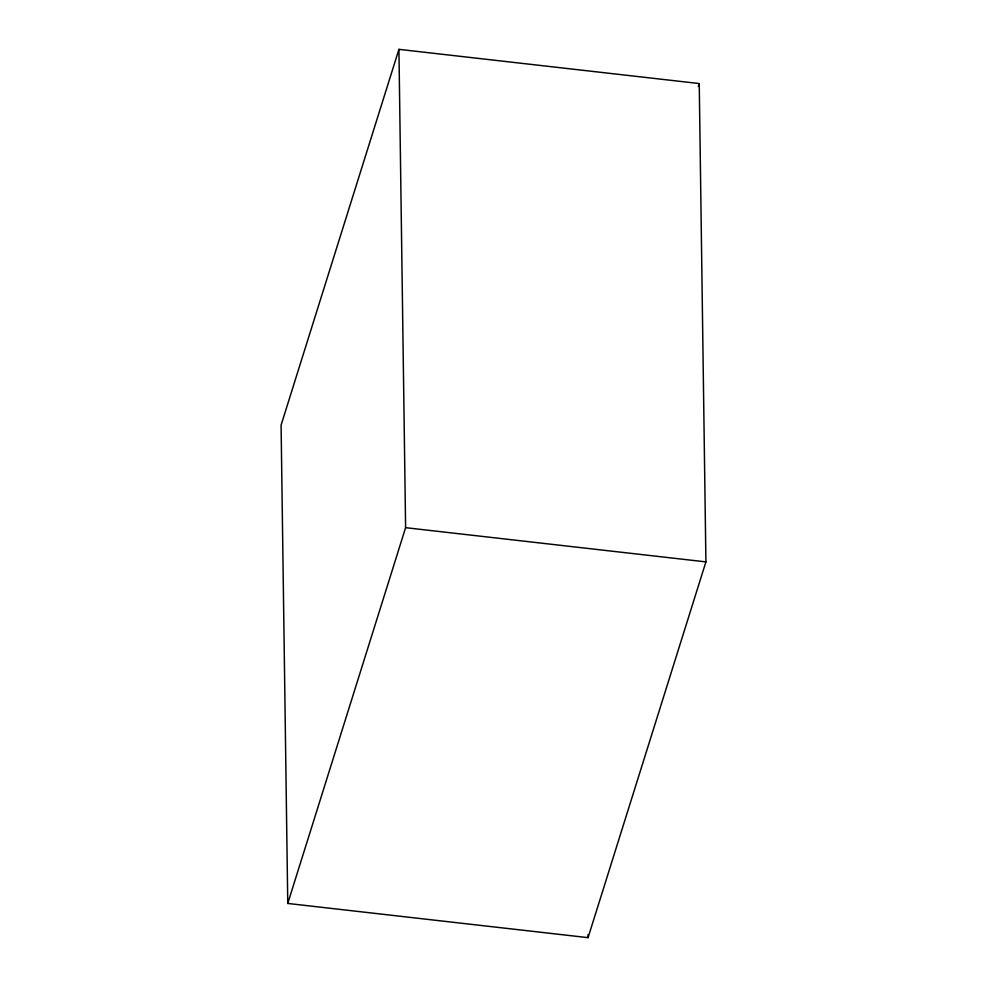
<?xml version="1.0" encoding="UTF-8"?>
<svg xmlns="http://www.w3.org/2000/svg" width="987" height="987" viewBox="0 0 987 987"><rect width="100%" height="100%" fill="white"/><g stroke="black" fill="none" stroke-linecap="round" stroke-linejoin="round"><path stroke-width="1.48" d="M398.933 49.35L281.085 425.113L287.76 903.45L588.067 937.65L705.915 561.887L699.24 83.55L398.933 49.35L405.608 527.675L287.76 903.45M698.315 86.486L699.24 83.55M405.608 527.675L705.915 561.887M588.03 934.578L588.067 937.65"/></g></svg>
